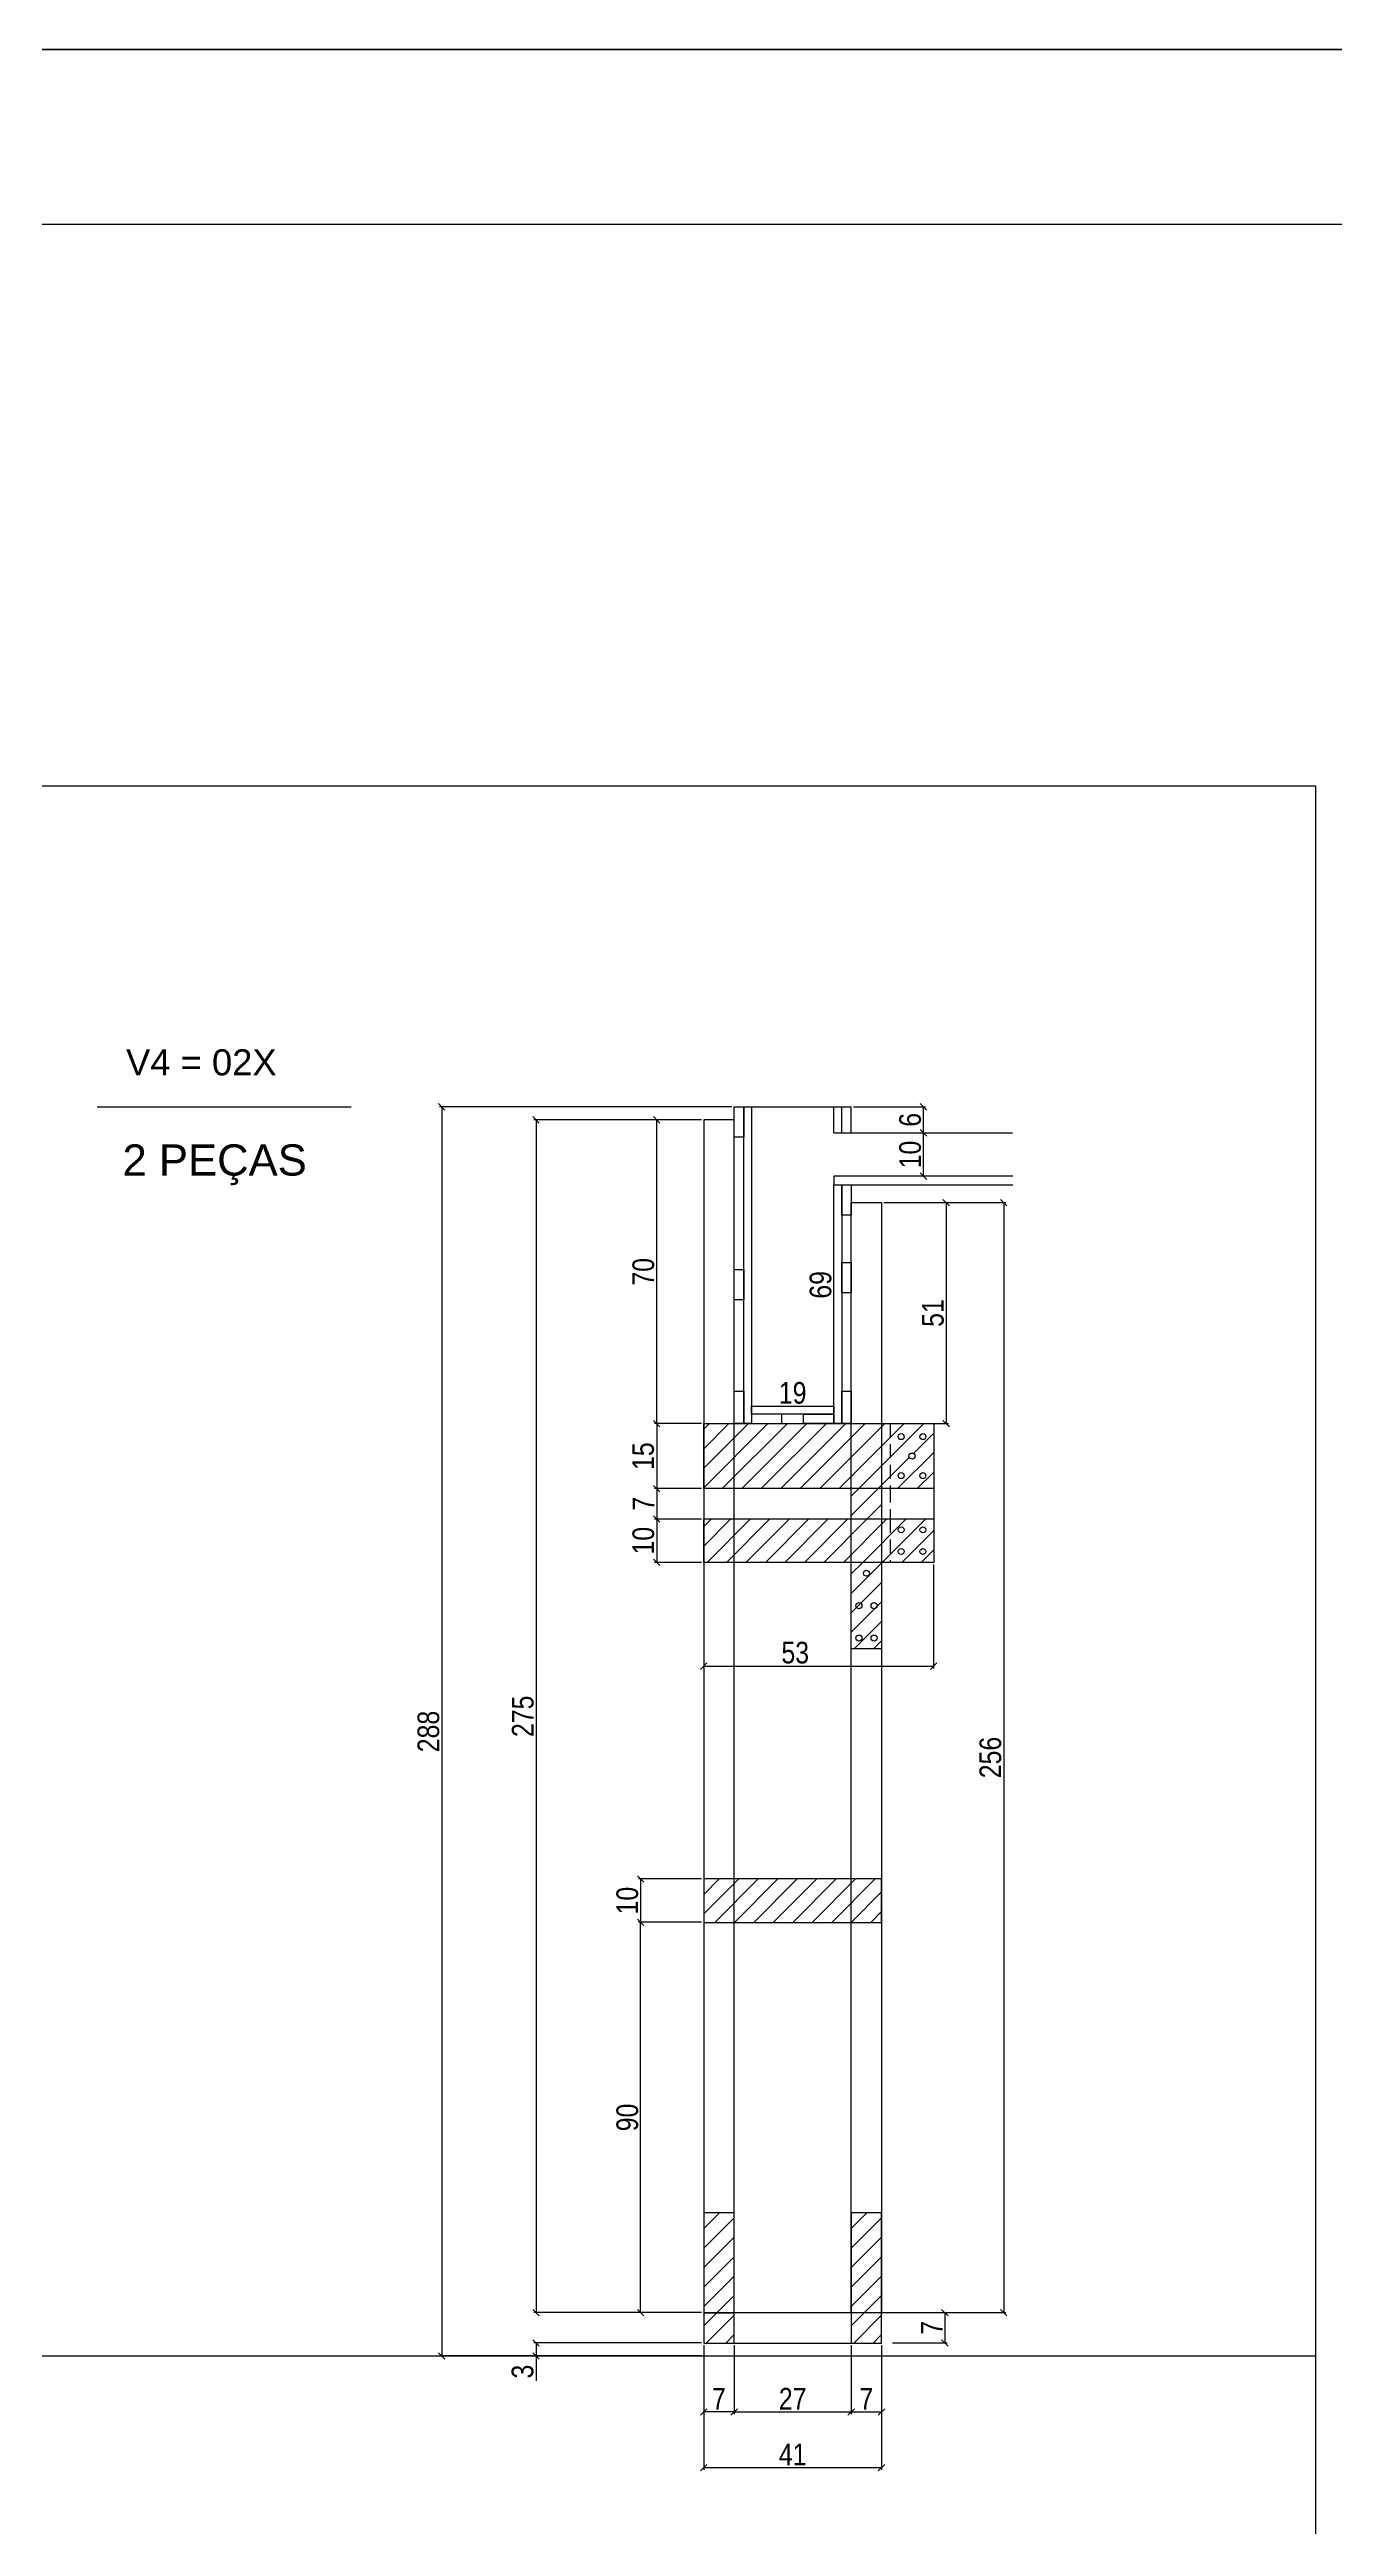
# Model space of a CAD drawing. Extents: x 16965 to 24320, y 205100 to 209880.
# Drawn here: x 19226 to 19819, y 208738 to 209880 of the extents above; entities that cross this region are included whole.
import ezdxf

# ---------------------------------------------------------------- set-up
doc = ezdxf.new("R2010")
doc.units = 0
doc.linetypes.add('DASHED2', pattern=[9.525, 6.35, -3.175])
doc.layers.get('0').update_dxf_attribs({"linetype": 'CONTINUOUS'})
doc.layers.get('DEFPOINTS').update_dxf_attribs({"linetype": 'CONTINUOUS'})
for name, color, linetype in [('COTA', 241, 'CONTINUOUS'), ('detalhes', 4, 'CONTINUOUS'), ('HACHURA', 8, 'CONTINUOUS'), ('TIRAS REESCORAMENTO', 252, 'CONTINUOUS'), ('VIGAS', 3, 'CONTINUOUS')]:
    doc.layers.add(name, color=color, linetype=linetype)
doc.layers.add('FOLHA', color=255, linetype='CONTINUOUS', lineweight=40)
doc.styles.add('COTA TECNICA 2X', font='techl___.ttf', dxfattribs={"height": 10})
doc.styles.add('R80-50', font='arial.ttf', dxfattribs={"height": 10})
doc.dimstyles.new('SECAO', dxfattribs={"dimscale": 0.333333, "dimtxt": 5, "dimasz": 9, "dimexe": 3, "dimexo": 3, "dimgap": 3, "dimtad": 1, "dimdec": 1, "dimlfac": 0.5, "dimzin": 12, "dimdsep": 46, "dimtxsty": 'COTA TECNICA 2X', "dimblk1": 'OBLIQUE', "dimblk2": 'OBLIQUE', "dimsah": 1, "dimcen": 0.9, "dimclrd": 4, "dimclre": 4, "dimclrt": 240, "dimadec": 1, "dimazin": 3, "dimtfac": 1, "dimtdec": 1, "dimtmove": 0, "dimatfit": 3, "dimfxl": 1, "dimtolj": 1, "dimtzin": 12, "dimarcsym": 0})
pattern_1 = [(45, (-4063.8254, 10923.388), (-4.49012806, 4.49012806), [])]

# ---------------------------------------------------------------- blocks, each defined once
blk = doc.blocks.new('_Oblique')
at = {"color": 0, "linetype": 'ByBlock', "lineweight": -2}
blk.add_line((-0.5, -0.5), (0.5, 0.5), dxfattribs=at)
blk = doc.blocks.new('*D2827')
at = {"layer": 'DEFPOINTS', "color": 0, "transparency": 16777216}
for p in [(19528, 209386.8), (19450.7, 208836.7), (19528, 208836.7)]:
    blk.add_point(p, dxfattribs=at)
at = {"layer": 'detalhes', "color": 4, "lineweight": -2, "transparency": 16777216}
for p, q in [((19527, 209386.8), (19449.7, 209386.8)), ((19450.7, 209386.8), (19450.7, 208836.7)), ((19527, 208836.7), (19449.7, 208836.7))]:
    blk.add_line(p, q, dxfattribs=at)
at = {"layer": 'detalhes', "color": 4, "lineweight": -2, "transparency": 16777216, "xscale": 3, "yscale": 3, "zscale": 3}
for p, rotation in [((19450.7, 209386.8), 90), ((19450.7, 208836.7), 270)]:
    blk.add_blockref('_Oblique', p, dxfattribs=dict(at, rotation=rotation))
at = {"layer": 'detalhes', "color": 240, "transparency": 16777216, "insert": (19444.6, 209111.7), "char_height": 10, "attachment_point": 5, "rotation": 90, "style": 'COTA TECNICA 2X'}
blk.add_mtext('\\A1;275', dxfattribs=at)
blk = doc.blocks.new('*D2828')
at = {"layer": 'DEFPOINTS', "color": 0, "transparency": 16777216}
for p in [(19528, 208822.7), (19610, 208822.7), (19610, 208765.2)]:
    blk.add_point(p, dxfattribs=at)
at = {"layer": 'detalhes', "color": 4, "lineweight": -2, "transparency": 16777216}
for p, q in [((19528, 208821.7), (19528, 208764.2)), ((19610, 208821.7), (19610, 208764.2)), ((19528, 208765.2), (19610, 208765.2))]:
    blk.add_line(p, q, dxfattribs=at)
at = {"layer": 'detalhes', "color": 4, "lineweight": -2, "transparency": 16777216, "xscale": 3, "yscale": 3, "zscale": 3, "rotation": 180}
blk.add_blockref('_Oblique', (19528, 208765.2), dxfattribs=at)
at = {"layer": 'detalhes', "color": 4, "lineweight": -2, "transparency": 16777216, "xscale": 3, "yscale": 3, "zscale": 3}
blk.add_blockref('_Oblique', (19610, 208765.2), dxfattribs=at)
at = {"layer": 'detalhes', "color": 240, "transparency": 16777216, "insert": (19569, 208771.3), "char_height": 10, "attachment_point": 5, "style": 'COTA TECNICA 2X'}
blk.add_mtext('\\A1;41', dxfattribs=at)
blk = doc.blocks.new('*D2829')
at = {"layer": 'DEFPOINTS', "color": 0, "transparency": 16777216}
for p in [(19542, 208822.7), (19596, 208822.7), (19596, 208790.9)]:
    blk.add_point(p, dxfattribs=at)
at = {"layer": 'detalhes', "color": 4, "lineweight": -2, "transparency": 16777216}
for p, q in [((19542, 208821.7), (19542, 208789.9)), ((19596, 208821.7), (19596, 208789.9)), ((19542, 208790.9), (19596, 208790.9))]:
    blk.add_line(p, q, dxfattribs=at)
at = {"layer": 'detalhes', "color": 4, "lineweight": -2, "transparency": 16777216, "xscale": 3, "yscale": 3, "zscale": 3, "rotation": 180}
blk.add_blockref('_Oblique', (19542, 208790.9), dxfattribs=at)
at = {"layer": 'detalhes', "color": 4, "lineweight": -2, "transparency": 16777216, "xscale": 3, "yscale": 3, "zscale": 3}
blk.add_blockref('_Oblique', (19596, 208790.9), dxfattribs=at)
at = {"layer": 'detalhes', "color": 240, "transparency": 16777216, "insert": (19569, 208797), "char_height": 10, "attachment_point": 5, "style": 'COTA TECNICA 2X'}
blk.add_mtext('\\A1;27', dxfattribs=at)
blk = doc.blocks.new('*D2830')
at = {"layer": 'DEFPOINTS', "color": 0, "transparency": 16777216}
for p in [(19596, 208790.9), (19610, 208790.9), (19610, 208790.9)]:
    blk.add_point(p, dxfattribs=at)
at = {"layer": 'detalhes', "color": 4, "lineweight": -2, "transparency": 16777216}
blk.add_line((19596, 208790.9), (19610, 208790.9), dxfattribs=at)
at = {"layer": 'detalhes', "color": 4, "lineweight": -2, "transparency": 16777216, "xscale": 3, "yscale": 3, "zscale": 3, "rotation": 180}
blk.add_blockref('_Oblique', (19596, 208790.9), dxfattribs=at)
at = {"layer": 'detalhes', "color": 4, "lineweight": -2, "transparency": 16777216, "xscale": 3, "yscale": 3, "zscale": 3}
blk.add_blockref('_Oblique', (19610, 208790.9), dxfattribs=at)
at = {"layer": 'detalhes', "color": 240, "transparency": 16777216, "insert": (19603, 208797), "char_height": 10, "attachment_point": 5, "style": 'COTA TECNICA 2X'}
blk.add_mtext('\\A1;7', dxfattribs=at)
blk = doc.blocks.new('*D2831')
at = {"layer": 'DEFPOINTS', "color": 0, "transparency": 16777216}
for p in [(19528, 208790.9), (19528, 208790.9), (19542, 208790.9)]:
    blk.add_point(p, dxfattribs=at)
at = {"layer": 'detalhes', "color": 4, "lineweight": -2, "transparency": 16777216}
blk.add_line((19542, 208790.9), (19528, 208790.9), dxfattribs=at)
at = {"layer": 'detalhes', "color": 4, "lineweight": -2, "transparency": 16777216, "xscale": 3, "yscale": 3, "zscale": 3, "rotation": 180}
blk.add_blockref('_Oblique', (19528, 208790.9), dxfattribs=at)
at = {"layer": 'detalhes', "color": 4, "lineweight": -2, "transparency": 16777216, "xscale": 3, "yscale": 3, "zscale": 3}
blk.add_blockref('_Oblique', (19542, 208790.9), dxfattribs=at)
at = {"layer": 'detalhes', "color": 240, "transparency": 16777216, "insert": (19535, 208797), "char_height": 10, "attachment_point": 5, "style": 'COTA TECNICA 2X'}
blk.add_mtext('\\A1;7', dxfattribs=at)
blk = doc.blocks.new('*D2832')
at = {"layer": 'DEFPOINTS', "color": 0, "transparency": 16777216}
for p in [(19528, 209036.7), (19498.9, 209016.7), (19528, 209016.7)]:
    blk.add_point(p, dxfattribs=at)
at = {"layer": 'detalhes', "color": 4, "lineweight": -2, "transparency": 16777216}
for p, q in [((19527, 209036.7), (19497.9, 209036.7)), ((19498.9, 209036.7), (19498.9, 209016.7)), ((19527, 209016.7), (19497.9, 209016.7))]:
    blk.add_line(p, q, dxfattribs=at)
at = {"layer": 'detalhes', "color": 4, "lineweight": -2, "transparency": 16777216, "xscale": 3, "yscale": 3, "zscale": 3}
for p, rotation in [((19498.9, 209036.7), 90), ((19498.9, 209016.7), 270)]:
    blk.add_blockref('_Oblique', p, dxfattribs=dict(at, rotation=rotation))
at = {"layer": 'detalhes', "color": 240, "transparency": 16777216, "insert": (19492.8, 209026.7), "char_height": 10, "attachment_point": 5, "rotation": 90, "style": 'COTA TECNICA 2X'}
blk.add_mtext('\\A1;10', dxfattribs=at)
blk = doc.blocks.new('*D2833')
at = {"layer": 'DEFPOINTS', "color": 0, "transparency": 16777216}
for p in [(19506.3, 209386.8), (19528, 209386.8), (19528, 209246.7)]:
    blk.add_point(p, dxfattribs=at)
at = {"layer": 'detalhes', "color": 4, "lineweight": -2, "transparency": 16777216}
for p, q in [((19527, 209386.8), (19505.3, 209386.8)), ((19506.3, 209246.7), (19506.3, 209386.8)), ((19527, 209246.7), (19505.3, 209246.7))]:
    blk.add_line(p, q, dxfattribs=at)
at = {"layer": 'detalhes', "color": 4, "lineweight": -2, "transparency": 16777216, "xscale": 3, "yscale": 3, "zscale": 3}
for p, rotation in [((19506.3, 209386.8), 90), ((19506.3, 209246.7), 270)]:
    blk.add_blockref('_Oblique', p, dxfattribs=dict(at, rotation=rotation))
at = {"layer": 'detalhes', "color": 240, "transparency": 16777216, "insert": (19500.2, 209316.7), "char_height": 10, "attachment_point": 5, "rotation": 90, "style": 'COTA TECNICA 2X'}
blk.add_mtext('\\A1;70', dxfattribs=at)
blk = doc.blocks.new('*D2834')
at = {"layer": 'DEFPOINTS', "color": 0, "transparency": 16777216}
for p in [(19610, 209348.6), (19610, 209246.7), (19639.8, 209246.7)]:
    blk.add_point(p, dxfattribs=at)
at = {"layer": 'detalhes', "color": 4, "lineweight": -2, "transparency": 16777216}
for p, q in [((19611, 209348.6), (19640.8, 209348.6)), ((19639.8, 209348.6), (19639.8, 209246.7)), ((19611, 209246.7), (19640.8, 209246.7))]:
    blk.add_line(p, q, dxfattribs=at)
at = {"layer": 'detalhes', "color": 4, "lineweight": -2, "transparency": 16777216, "xscale": 3, "yscale": 3, "zscale": 3}
for p, rotation in [((19639.8, 209348.6), 90), ((19639.8, 209246.7), 270)]:
    blk.add_blockref('_Oblique', p, dxfattribs=dict(at, rotation=rotation))
at = {"layer": 'detalhes', "color": 240, "transparency": 16777216, "insert": (19633.7, 209297.7), "char_height": 10, "attachment_point": 5, "rotation": 90, "style": 'COTA TECNICA 2X'}
blk.add_mtext('\\A1;51', dxfattribs=at)
blk = doc.blocks.new('*D2835')
at = {"layer": 'DEFPOINTS', "color": 0, "transparency": 16777216}
for p in [(19542, 209392.8), (19407.2, 208816.7), (19528, 208816.7)]:
    blk.add_point(p, dxfattribs=at)
at = {"layer": 'detalhes', "color": 4, "lineweight": -2, "transparency": 16777216}
for p, q in [((19541, 209392.8), (19406.2, 209392.8)), ((19407.2, 209392.8), (19407.2, 208816.7)), ((19527, 208816.7), (19406.2, 208816.7))]:
    blk.add_line(p, q, dxfattribs=at)
at = {"layer": 'detalhes', "color": 4, "lineweight": -2, "transparency": 16777216, "xscale": 3, "yscale": 3, "zscale": 3}
for p, rotation in [((19407.2, 209392.8), 90), ((19407.2, 208816.7), 270)]:
    blk.add_blockref('_Oblique', p, dxfattribs=dict(at, rotation=rotation))
at = {"layer": 'detalhes', "color": 240, "transparency": 16777216, "insert": (19401.1, 209104.7), "char_height": 10, "attachment_point": 5, "rotation": 90, "style": 'COTA TECNICA 2X'}
blk.add_mtext('\\A1;288', dxfattribs=at)
blk = doc.blocks.new('*D2836')
at = {"layer": 'DEFPOINTS', "color": 0, "transparency": 16777216}
for p in [(19450.7, 208816.7), (19528, 208822.7), (19528, 208816.7)]:
    blk.add_point(p, dxfattribs=at)
at = {"layer": 'detalhes', "color": 4, "lineweight": -2, "transparency": 16777216}
for p, q in [((19527, 208822.7), (19449.7, 208822.7)), ((19527, 208816.7), (19449.7, 208816.7)), ((19450.7, 208822.7), (19450.7, 208816.7)), ((19450.7, 208816.7), (19450.7, 208805.3))]:
    blk.add_line(p, q, dxfattribs=at)
at = {"layer": 'detalhes', "color": 4, "lineweight": -2, "transparency": 16777216, "xscale": 3, "yscale": 3, "zscale": 3}
for p, rotation in [((19450.7, 208822.7), 90), ((19450.7, 208816.7), 270)]:
    blk.add_blockref('_Oblique', p, dxfattribs=dict(at, rotation=rotation))
at = {"layer": 'detalhes', "color": 240, "transparency": 16777216, "insert": (19444.5, 208809.5), "char_height": 10, "attachment_point": 5, "rotation": 90, "style": 'COTA TECNICA 2X'}
blk.add_mtext('\\A1;3', dxfattribs=at)
blk = doc.blocks.new('*D2837')
at = {"layer": 'DEFPOINTS', "color": 0, "transparency": 16777216}
for p in [(19565.1, 209392.8), (19588, 209392.8), (19565.1, 209254.7)]:
    blk.add_point(p, dxfattribs=at)
at = {"layer": 'detalhes', "color": 240, "transparency": 16777216, "insert": (19581.9, 209310.7), "char_height": 10, "attachment_point": 5, "rotation": 90, "style": 'COTA TECNICA 2X'}
blk.add_mtext('\\A1;69', dxfattribs=at)
blk = doc.blocks.new('*D2838')
at = {"layer": 'DEFPOINTS', "color": 0, "transparency": 16777216}
for p in [(19550, 209254.7), (19588, 209254.7), (19588, 209254.7)]:
    blk.add_point(p, dxfattribs=at)
at = {"layer": 'detalhes', "color": 240, "transparency": 16777216, "insert": (19569, 209260.8), "char_height": 10, "attachment_point": 5, "style": 'COTA TECNICA 2X'}
blk.add_mtext('\\A1;19', dxfattribs=at)
blk = doc.blocks.new('*D2839')
at = {"layer": 'DEFPOINTS', "color": 0, "transparency": 16777216}
for p in [(19498.9, 209016.7), (19528, 209016.7), (19527, 208836.7)]:
    blk.add_point(p, dxfattribs=at)
at = {"layer": 'detalhes', "color": 4, "lineweight": -2, "transparency": 16777216}
for p, q in [((19527, 209016.7), (19497.9, 209016.7)), ((19498.9, 208836.7), (19498.9, 209016.7)), ((19526, 208836.7), (19497.9, 208836.7))]:
    blk.add_line(p, q, dxfattribs=at)
at = {"layer": 'detalhes', "color": 4, "lineweight": -2, "transparency": 16777216, "xscale": 3, "yscale": 3, "zscale": 3}
for p, rotation in [((19498.9, 209016.7), 90), ((19498.9, 208836.7), 270)]:
    blk.add_blockref('_Oblique', p, dxfattribs=dict(at, rotation=rotation))
at = {"layer": 'detalhes', "color": 240, "transparency": 16777216, "insert": (19492.8, 208926.7), "char_height": 10, "attachment_point": 5, "rotation": 90, "style": 'COTA TECNICA 2X'}
blk.add_mtext('\\A1;90', dxfattribs=at)
blk = doc.blocks.new('*D2840')
at = {"layer": 'DEFPOINTS', "color": 0, "transparency": 16777216}
for p in [(19528, 209206.7), (19634, 209182.7), (19634, 209134.8)]:
    blk.add_point(p, dxfattribs=at)
at = {"layer": 'detalhes', "color": 4, "lineweight": -2, "transparency": 16777216}
for p, q in [((19528, 209205.7), (19528, 209133.8)), ((19634, 209181.7), (19634, 209133.8)), ((19528, 209134.8), (19634, 209134.8))]:
    blk.add_line(p, q, dxfattribs=at)
at = {"layer": 'detalhes', "color": 4, "lineweight": -2, "transparency": 16777216, "xscale": 3, "yscale": 3, "zscale": 3, "rotation": 180}
blk.add_blockref('_Oblique', (19528, 209134.8), dxfattribs=at)
at = {"layer": 'detalhes', "color": 4, "lineweight": -2, "transparency": 16777216, "xscale": 3, "yscale": 3, "zscale": 3}
blk.add_blockref('_Oblique', (19634, 209134.8), dxfattribs=at)
at = {"layer": 'detalhes', "color": 240, "transparency": 16777216, "insert": (19570.2, 209141), "char_height": 10, "attachment_point": 5, "style": 'COTA TECNICA 2X'}
blk.add_mtext('\\A1;53', dxfattribs=at)
blk = doc.blocks.new('*D2842')
at = {"layer": 'DEFPOINTS', "color": 0, "transparency": 16777216}
for p in [(19611, 209348.6), (19611, 208836.7), (19666.3, 208836.7)]:
    blk.add_point(p, dxfattribs=at)
at = {"layer": 'detalhes', "color": 4, "lineweight": -2, "transparency": 16777216}
for p, q in [((19612, 209348.6), (19667.3, 209348.6)), ((19666.3, 209348.6), (19666.3, 208836.7)), ((19612, 208836.7), (19667.3, 208836.7))]:
    blk.add_line(p, q, dxfattribs=at)
at = {"layer": 'detalhes', "color": 4, "lineweight": -2, "transparency": 16777216, "xscale": 3, "yscale": 3, "zscale": 3}
for p, rotation in [((19666.3, 209348.6), 90), ((19666.3, 208836.7), 270)]:
    blk.add_blockref('_Oblique', p, dxfattribs=dict(at, rotation=rotation))
at = {"layer": 'detalhes', "color": 240, "transparency": 16777216, "insert": (19660.2, 209092.7), "char_height": 10, "attachment_point": 5, "rotation": 90, "style": 'COTA TECNICA 2X'}
blk.add_mtext('\\A1;256', dxfattribs=at)
blk = doc.blocks.new('*D2843')
at = {"layer": 'DEFPOINTS', "color": 0, "transparency": 16777216}
for p in [(19596, 208836.7), (19614.1, 208822.7), (19639.2, 208822.7)]:
    blk.add_point(p, dxfattribs=at)
at = {"layer": 'detalhes', "color": 4, "lineweight": -2, "transparency": 16777216}
for p, q in [((19597, 208836.7), (19640.2, 208836.7)), ((19639.2, 208836.7), (19639.2, 208822.7)), ((19615.1, 208822.7), (19640.2, 208822.7))]:
    blk.add_line(p, q, dxfattribs=at)
at = {"layer": 'detalhes', "color": 4, "lineweight": -2, "transparency": 16777216, "xscale": 3, "yscale": 3, "zscale": 3}
for p, rotation in [((19639.2, 208836.7), 90), ((19639.2, 208822.7), 270)]:
    blk.add_blockref('_Oblique', p, dxfattribs=dict(at, rotation=rotation))
at = {"layer": 'detalhes', "color": 240, "transparency": 16777216, "insert": (19633.1, 208829.7), "char_height": 10, "attachment_point": 5, "rotation": 90, "style": 'COTA TECNICA 2X'}
blk.add_mtext('\\A1;7', dxfattribs=at)
blk = doc.blocks.new('*D2844')
at = {"layer": 'DEFPOINTS', "color": 0, "transparency": 16777216}
for p in [(19528, 209246.7), (19506.3, 209216.7), (19528, 209216.7)]:
    blk.add_point(p, dxfattribs=at)
at = {"layer": 'detalhes', "color": 4, "lineweight": -2, "transparency": 16777216}
for p, q in [((19527, 209246.7), (19505.3, 209246.7)), ((19506.3, 209246.7), (19506.3, 209216.7)), ((19527, 209216.7), (19505.3, 209216.7))]:
    blk.add_line(p, q, dxfattribs=at)
at = {"layer": 'detalhes', "color": 4, "lineweight": -2, "transparency": 16777216, "xscale": 3, "yscale": 3, "zscale": 3}
for p, rotation in [((19506.3, 209246.7), 90), ((19506.3, 209216.7), 270)]:
    blk.add_blockref('_Oblique', p, dxfattribs=dict(at, rotation=rotation))
at = {"layer": 'detalhes', "color": 240, "transparency": 16777216, "insert": (19500.1, 209231.7), "char_height": 10, "attachment_point": 5, "rotation": 90, "style": 'COTA TECNICA 2X'}
blk.add_mtext('\\A1;15', dxfattribs=at)
blk = doc.blocks.new('*D2845')
at = {"layer": 'DEFPOINTS', "color": 0, "transparency": 16777216}
for p in [(19528, 209202.7), (19506.3, 209182.7), (19528, 209182.7)]:
    blk.add_point(p, dxfattribs=at)
at = {"layer": 'detalhes', "color": 4, "lineweight": -2, "transparency": 16777216}
for p, q in [((19527, 209202.7), (19505.3, 209202.7)), ((19506.3, 209202.7), (19506.3, 209182.7)), ((19527, 209182.7), (19505.3, 209182.7))]:
    blk.add_line(p, q, dxfattribs=at)
at = {"layer": 'detalhes', "color": 4, "lineweight": -2, "transparency": 16777216, "xscale": 3, "yscale": 3, "zscale": 3}
for p, rotation in [((19506.3, 209202.7), 90), ((19506.3, 209182.7), 270)]:
    blk.add_blockref('_Oblique', p, dxfattribs=dict(at, rotation=rotation))
at = {"layer": 'detalhes', "color": 240, "transparency": 16777216, "insert": (19500.2, 209192.7), "char_height": 10, "attachment_point": 5, "rotation": 90, "style": 'COTA TECNICA 2X'}
blk.add_mtext('\\A1;10', dxfattribs=at)
blk = doc.blocks.new('*D2846')
at = {"layer": 'DEFPOINTS', "color": 0, "transparency": 16777216}
for p in [(19528, 209216.7), (19506.3, 209202.7), (19528, 209202.7)]:
    blk.add_point(p, dxfattribs=at)
at = {"layer": 'detalhes', "color": 4, "lineweight": -2, "transparency": 16777216}
for p, q in [((19527, 209216.7), (19505.3, 209216.7)), ((19506.3, 209216.7), (19506.3, 209202.7)), ((19527, 209202.7), (19505.3, 209202.7))]:
    blk.add_line(p, q, dxfattribs=at)
at = {"layer": 'detalhes', "color": 4, "lineweight": -2, "transparency": 16777216, "xscale": 3, "yscale": 3, "zscale": 3}
for p, rotation in [((19506.3, 209216.7), 90), ((19506.3, 209202.7), 270)]:
    blk.add_blockref('_Oblique', p, dxfattribs=dict(at, rotation=rotation))
at = {"layer": 'detalhes', "color": 240, "transparency": 16777216, "insert": (19500.2, 209209.7), "char_height": 10, "attachment_point": 5, "rotation": 90, "style": 'COTA TECNICA 2X'}
blk.add_mtext('\\A1;7', dxfattribs=at)
blk = doc.blocks.new('*D3181')
at = {"layer": 'DEFPOINTS', "color": 0, "transparency": 16777216}
for p in [(19629.3, 209380.8), (19629.3, 209380.8), (19629.3, 209360.8)]:
    blk.add_point(p, dxfattribs=at)
at = {"layer": 'detalhes', "color": 4, "lineweight": -2, "transparency": 16777216}
blk.add_line((19629.3, 209360.8), (19629.3, 209380.8), dxfattribs=at)
at = {"layer": 'detalhes', "color": 4, "lineweight": -2, "transparency": 16777216, "xscale": 3, "yscale": 3, "zscale": 3}
for p, rotation in [((19629.3, 209380.8), 90), ((19629.3, 209360.8), 270)]:
    blk.add_blockref('_Oblique', p, dxfattribs=dict(at, rotation=rotation))
at = {"layer": 'detalhes', "color": 240, "transparency": 16777216, "insert": (19623.2, 209370.8), "char_height": 10, "attachment_point": 5, "rotation": 90, "style": 'COTA TECNICA 2X'}
blk.add_mtext('\\A1;10', dxfattribs=at)
blk = doc.blocks.new('*D3180')
at = {"layer": 'DEFPOINTS', "color": 0, "linetype": 'ByBlock', "transparency": 16777216}
for p in [(19596, 209392.8), (19629.3, 209392.8), (19629.3, 209380.8)]:
    blk.add_point(p, dxfattribs=at)
at = {"layer": 'detalhes', "color": 4, "linetype": 'ByBlock', "lineweight": -2, "transparency": 16777216}
for p, q in [((19597, 209392.8), (19630.3, 209392.8)), ((19629.3, 209380.8), (19629.3, 209392.8))]:
    blk.add_line(p, q, dxfattribs=at)
at = {"layer": 'detalhes', "color": 4, "linetype": 'ByBlock', "lineweight": -2, "transparency": 16777216, "xscale": 3, "yscale": 3, "zscale": 3}
for p, rotation in [((19629.3, 209392.8), 90), ((19629.3, 209380.8), 270)]:
    blk.add_blockref('_Oblique', p, dxfattribs=dict(at, rotation=rotation))
at = {"layer": 'detalhes', "color": 240, "linetype": 'ByBlock', "transparency": 16777216, "insert": (19623.2, 209386.8), "char_height": 10, "attachment_point": 5, "rotation": 90, "style": 'COTA TECNICA 2X'}
blk.add_mtext('\\A1;6', dxfattribs=at)

msp = doc.modelspace()

# ---------------------------------------------------------------- hatches: boundary and pattern name
at = {"layer": 'COTA'}
h = msp.add_hatch(dxfattribs=at)
h.set_pattern_fill('ANSI31', color=256, scale=2, style=0)
h.set_pattern_definition(pattern_1)
h.paths.add_polyline_path([(19634.03, 209246.71), (19528.03, 209246.71), (19528.03, 209216.71), (19634.03, 209216.71)])
edge = h.paths.add_edge_path(flags=16)
edge.add_arc((19619.03, 209222.71), 1.4, 0, 360)
edge = h.paths.add_edge_path(flags=16)
edge.add_arc((19624.03, 209231.71), 1.4, 0, 360)
edge = h.paths.add_edge_path(flags=16)
edge.add_arc((19619.03, 209240.71), 1.4, 0, 360)
edge = h.paths.add_edge_path(flags=16)
edge.add_arc((19629.03, 209222.71), 1.4, 0, 360)
edge = h.paths.add_edge_path(flags=16)
edge.add_arc((19629.03, 209240.71), 1.4, 0, 360)
h = msp.add_hatch(dxfattribs=at)
h.set_pattern_fill('ANSI31', color=256, scale=2, style=0)
h.set_pattern_definition(pattern_1)
h.paths.add_polyline_path([(19596.03, 209216.71), (19596.03, 209202.71), (19610.03, 209202.71), (19610.03, 209216.71)])
h = msp.add_hatch(dxfattribs=at)
h.set_pattern_fill('ANSI31', color=256, scale=2, style=0)
h.set_pattern_definition(pattern_1)
h.paths.add_polyline_path([(19634.03, 209202.71), (19528.03, 209202.71), (19528.03, 209182.71), (19634.03, 209182.71)])
edge = h.paths.add_edge_path(flags=16)
edge.add_arc((19619.03, 209197.71), 1.4, 0, 360)
edge = h.paths.add_edge_path(flags=16)
edge.add_arc((19619.03, 209187.71), 1.4, 0, 360)
edge = h.paths.add_edge_path(flags=16)
edge.add_arc((19629.03, 209197.71), 1.4, 0, 360)
edge = h.paths.add_edge_path(flags=16)
edge.add_arc((19629.03, 209187.71), 1.4, 0, 360)
h = msp.add_hatch(dxfattribs=at)
h.set_pattern_fill('ANSI31', color=256, scale=2, style=0)
h.set_pattern_definition(pattern_1)
h.paths.add_polyline_path([(19596.03, 209142.77), (19610.03, 209142.77), (19610.03, 209182.71), (19596.03, 209182.71)])
h = msp.add_hatch(dxfattribs=at)
h.set_pattern_fill('ANSI31', color=256, scale=2, style=0)
h.set_pattern_definition([(45, (-4063.8254, 10915.388), (-4.49012806, 4.49012806), [])])
h.paths.add_polyline_path([(19610.03, 209036.68), (19528.03, 209036.68), (19528.03, 209016.68), (19610.03, 209016.68)])
h = msp.add_hatch(dxfattribs=at)
h.set_pattern_fill('ANSI31', color=256, scale=2, style=0)
h.set_pattern_definition([(45, (-316.192, 203013.4774), (-4.490128, 4.490128), [])])
h.paths.add_polyline_path([(19528.03, 208822.67), (19542.03, 208822.67), (19542.03, 208882.67), (19528.03, 208882.67)])
h = msp.add_hatch(dxfattribs=at)
h.set_pattern_fill('ANSI31', color=256, scale=2, style=0)
h.set_pattern_definition([(45, (-248.192, 203013.4774), (-4.490128, 4.490128), [])])
h.paths.add_polyline_path([(19596.03, 208822.67), (19610.03, 208822.67), (19610.03, 208882.67), (19596.03, 208882.67)])

# ---------------------------------------------------------------- linework, layer by layer
at = {"color": 30}
msp.add_line((17165.77, 209799.92), (24239.28, 209799.92), dxfattribs=at)
at = {"linetype": 'Continuous'}
msp.add_line((19634.03, 209216.71), (19634.03, 209202.71), dxfattribs=at)
msp.add_line((19610.03, 209142.77), (19596.03, 209142.77))
at = {"color": 6}
msp.add_lwpolyline([(19810.01, 208576.06), (19213.2, 208576.06), (19213.2, 209540.84), (19810.01, 209540.84)], close=True, dxfattribs=at)
at = {"linetype": 'Continuous'}
for points in [[(19528.03, 208836.67), (19542.03, 208836.67), (19542.03, 209386.76), (19528.03, 209386.76)], [(19610.03, 208836.67), (19596.03, 208836.67), (19596.03, 209348.64), (19610.03, 209348.64)], [(19634.03, 209216.71), (19528.03, 209216.71), (19528.03, 209246.71), (19634.03, 209246.71)], [(19634.03, 209182.71), (19528.03, 209182.71), (19528.03, 209202.71), (19634.03, 209202.71)], [(19528.03, 208822.67), (19542.03, 208822.67), (19542.03, 208882.67), (19528.03, 208882.67)], [(19596.03, 208822.67), (19610.03, 208822.67), (19610.03, 208882.67), (19596.03, 208882.67)]]:
    msp.add_lwpolyline(points, close=True, dxfattribs=at)
for points in [[(19528.03, 209016.68), (19610.03, 209016.68), (19610.03, 209036.68), (19528.03, 209036.68), (19528.03, 209016.68)], [(19550.03, 208822.67), (19610.03, 208822.67), (19610.03, 208836.67), (19528.03, 208836.67), (19528.03, 208822.67), (19550.03, 208822.67)]]:
    msp.add_lwpolyline(points, dxfattribs=at)
for centre in [(19619.03, 209240.71), (19629.03, 209240.71), (19624.03, 209231.71), (19619.03, 209222.71), (19629.03, 209222.71), (19619.03, 209197.71), (19629.03, 209197.71), (19619.03, 209187.71), (19629.03, 209187.71), (19603.03, 209177.71), (19599.53, 209162.74), (19606.53, 209162.74), (19599.53, 209147.77), (19606.53, 209147.77)]:
    msp.add_circle(centre, 1.4)
at = {"layer": 'COTA', "linetype": 'DASHED2'}
for p, q in [((19614.03, 209246.71), (19614.03, 209216.71)), ((19614.03, 209216.71), (19614.03, 209202.71)), ((19614.03, 209202.71), (19614.03, 209182.71))]:
    msp.add_line(p, q, dxfattribs=at)
at = {"layer": 'FOLHA'}
msp.add_line((16964.59, 209880.4), (24319.75, 209880.4), dxfattribs=at)
at = {"layer": 'HACHURA', "color": 7}
msp.add_line((19248.35, 209392.76), (19365.5, 209392.76), dxfattribs=at)
at = {"layer": 'TIRAS REESCORAMENTO', "linetype": 'ByBlock'}
for p, q in [((19550.03, 209392.76), (19596.03, 209392.76)), ((19588.03, 209380.76), (19588.03, 209392.76)), ((19591.63, 209380.76), (19591.63, 209392.76)), ((19596.03, 209380.76), (19596.03, 209392.76)), ((19588.03, 209380.76), (19670.37, 209380.76)), ((19588.03, 209356.76), (19670.51, 209356.76)), ((19810.01, 208816.67), (19213.2, 208816.67))]:
    msp.add_line(p, q, dxfattribs=at)
for points in [[(19542.03, 209392.76), (19546.43, 209392.76), (19546.43, 209378.76), (19542.03, 209378.76)], [(19591.63, 209356.76), (19596.03, 209356.76), (19596.03, 209342.76), (19591.63, 209342.76)], [(19591.63, 209320.97), (19596.03, 209320.97), (19596.03, 209306.97), (19591.63, 209306.97)], [(19542.03, 209317.83), (19546.43, 209317.83), (19546.43, 209303.83), (19542.03, 209303.83)], [(19542.03, 209261.71), (19546.43, 209261.71), (19546.43, 209246.71), (19542.03, 209246.71)], [(19591.63, 209261.71), (19596.03, 209261.71), (19596.03, 209246.71), (19591.63, 209246.71)], [(19588.03, 209251.11), (19550.03, 209251.11), (19550.03, 209254.71), (19588.03, 209254.71)], [(19563.99, 209246.71), (19563.99, 209251.11), (19550.03, 209251.11), (19550.03, 209246.71)], [(19574.06, 209246.71), (19574.06, 209251.11), (19588.03, 209251.11), (19588.03, 209246.71)]]:
    msp.add_lwpolyline(points, close=True, dxfattribs=at)
for points in [[(19550.03, 209246.71), (19546.43, 209246.71), (19546.43, 209392.76), (19550.03, 209392.76), (19550.03, 209246.71)], [(19670.51, 209360.76), (19588.03, 209360.76), (19588.03, 209356.76), (19670.51, 209356.76)], [(19591.63, 209246.71), (19588.03, 209246.71), (19588.03, 209356.76), (19591.63, 209356.76), (19591.63, 209246.71)]]:
    msp.add_lwpolyline(points, dxfattribs=at)

# ---------------------------------------------------------------- texts
at = {"layer": 'VIGAS', "color": 7, "attachment_point": 1, "style": 'R80-50'}
for s, width, insert, char_height in [('V4 = 02X', 124.324, (19261.65, 209419.32), 12), ('2 PEÇAS', 162.221, (19260.03, 209375.47), 14.4)]:
    msp.add_mtext_dynamic_manual_height_columns(s, width=width, gutter_width=50, heights=[0], dxfattribs=dict(at, insert=insert, char_height=char_height))

# ---------------------------------------------------------------- dimensions: what is measured, and where the dimension line sits
at = {"layer": 'detalhes', "color": 3}
for base, p1, p2, picture, middle in [((19407.23, 208816.67), (19542.03, 209392.76), (19528.03, 208816.67), '*D2835', (19401.14, 209104.71)), ((19450.74, 208836.67), (19528.03, 209386.76), (19528.03, 208836.67), '*D2827', (19444.63, 209111.71)), ((19506.26, 209386.76), (19528.03, 209246.71), (19528.03, 209386.76), '*D2833', (19500.15, 209316.74)), ((19629.27, 209380.76), (19629.27, 209360.76), (19629.27, 209380.76), '*D3181', (19623.16, 209370.76)), ((19639.78, 209246.71), (19610.03, 209348.64), (19610.03, 209246.71), '*D2834', (19633.67, 209297.67)), ((19666.32, 208836.67), (19611.03, 209348.64), (19611.03, 208836.67), '*D2842', (19660.21, 209092.65)), ((19506.26, 209216.71), (19528.03, 209246.71), (19528.03, 209216.71), '*D2844', (19500.15, 209231.71)), ((19506.26, 209202.71), (19528.03, 209216.71), (19528.03, 209202.71), '*D2846', (19500.18, 209209.71)), ((19506.26, 209182.71), (19528.03, 209202.71), (19528.03, 209182.71), '*D2845', (19500.15, 209192.71)), ((19498.93, 209016.68), (19528.03, 209036.68), (19528.03, 209016.68), '*D2832', (19492.82, 209026.68)), ((19498.93, 209016.68), (19527.03, 208836.67), (19528.03, 209016.68), '*D2839', (19492.8, 208926.68)), ((19639.17, 208822.67), (19596.03, 208836.67), (19614.08, 208822.67), '*D2843', (19633.1, 208829.67)), ((19450.74, 208816.67), (19528.03, 208822.67), (19528.03, 208816.67), '*D2836', (19444.52, 208809.5))]:
    dim = msp.add_linear_dim(base=base, p1=p1, p2=p2, angle=90, dimstyle='SECAO', dxfattribs=at)
    dim.commit()
    dim.dimension.update_dxf_attribs({"geometry": picture, "text_midpoint": middle})
dim = msp.add_linear_dim(base=(19588.03, 209392.76), p1=(19565.06, 209254.71), p2=(19565.06, 209392.76), angle=90, dimstyle='SECAO', override={"dimse1": 1, "dimse2": 1, "dimsd1": 1, "dimsd2": 1}, dxfattribs=at)
dim.commit()
dim.dimension.update_dxf_attribs({"geometry": '*D2837', "text_midpoint": (19588.03, 209310.68), "dimtype": 160})
at = {"layer": 'detalhes', "color": 2, "linetype": 'ByBlock'}
dim = msp.add_linear_dim(base=(19629.27, 209392.76), p1=(19629.27, 209380.76), p2=(19596.03, 209392.76), angle=90, dimstyle='SECAO', override={"dimtmove": 1}, dxfattribs=at)
dim.commit()
dim.dimension.update_dxf_attribs({"geometry": '*D3180', "text_midpoint": (19623.16, 209386.76)})
at = {"layer": 'detalhes', "color": 3}
dim = msp.add_linear_dim(base=(19588.03, 209254.71), p1=(19550.03, 209254.71), p2=(19588.03, 209254.71), dimstyle='SECAO', override={"dimse1": 1, "dimse2": 1, "dimsd1": 1, "dimsd2": 1}, dxfattribs=at)
dim.commit()
dim.dimension.update_dxf_attribs({"geometry": '*D2838', "text_midpoint": (19569.03, 209254.71), "dimtype": 160})
for base, p1, p2, picture, middle in [((19634.03, 209134.79), (19528.03, 209206.71), (19634.03, 209182.71), '*D2840', (19570.16, 209134.79)), ((19610.03, 208765.21), (19528.03, 208822.67), (19610.03, 208822.67), '*D2828', (19569.03, 208765.21)), ((19596.03, 208790.93), (19542.03, 208822.67), (19596.03, 208822.67), '*D2829', (19569.03, 208790.93)), ((19610.03, 208790.93), (19596.03, 208790.93), (19610.03, 208790.93), '*D2830', (19603.03, 208790.93))]:
    dim = msp.add_linear_dim(base=base, p1=p1, p2=p2, dimstyle='SECAO', dxfattribs=at)
    dim.commit()
    dim.dimension.update_dxf_attribs({"geometry": picture, "text_midpoint": middle, "dimtype": 160})
dim = msp.add_linear_dim(base=(19528.03, 208790.93), p1=(19542.03, 208790.93), p2=(19528.03, 208790.93), dimstyle='SECAO', dxfattribs=at)
dim.commit()
dim.dimension.update_dxf_attribs({"geometry": '*D2831', "text_midpoint": (19535.03, 208797)})

doc.saveas('drawing.dxf')
